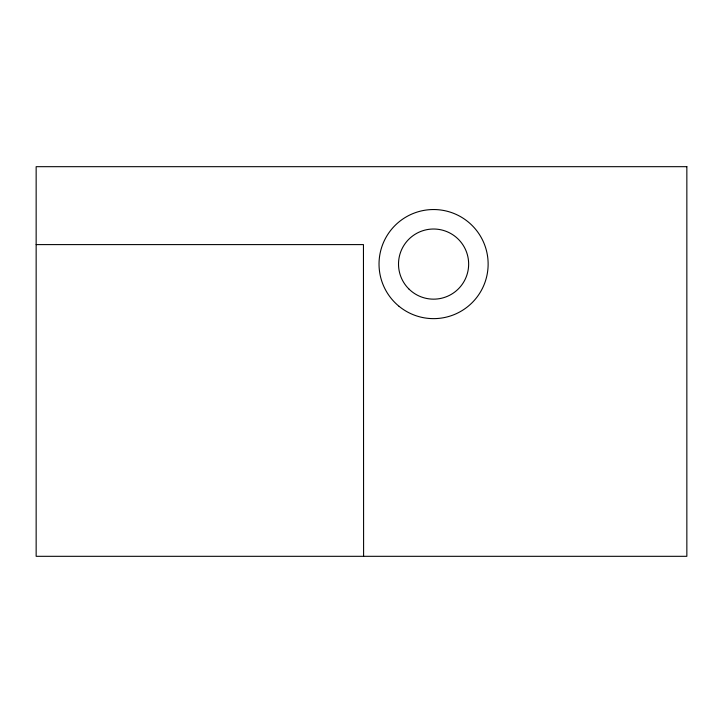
<?xml version="1.0" encoding="UTF-8"?>
<svg xmlns="http://www.w3.org/2000/svg" width="723" height="723" viewBox="0 0 723 723"><rect width="100%" height="100%" fill="white"/><g stroke="black" fill="none" stroke-linecap="round" stroke-linejoin="round"><path stroke-width="1.08" d="M36.15 244.6L363.452 244.6L363.597 556.312M686.85 166.679L36.15 166.679L36.15 556.312L686.85 556.312L686.85 166.679M408.784 288.884A35.066 35.066 0 0 0 467.456 273.158A35.066 35.066 0 0 0 424.509 230.212A35.066 35.066 0 0 0 408.784 288.884M399.042 306.308A54.55 54.55 0 0 0 487.419 272.887A54.55 54.55 0 0 0 414.288 213.059A54.55 54.55 0 0 0 399.042 306.308"/></g></svg>
